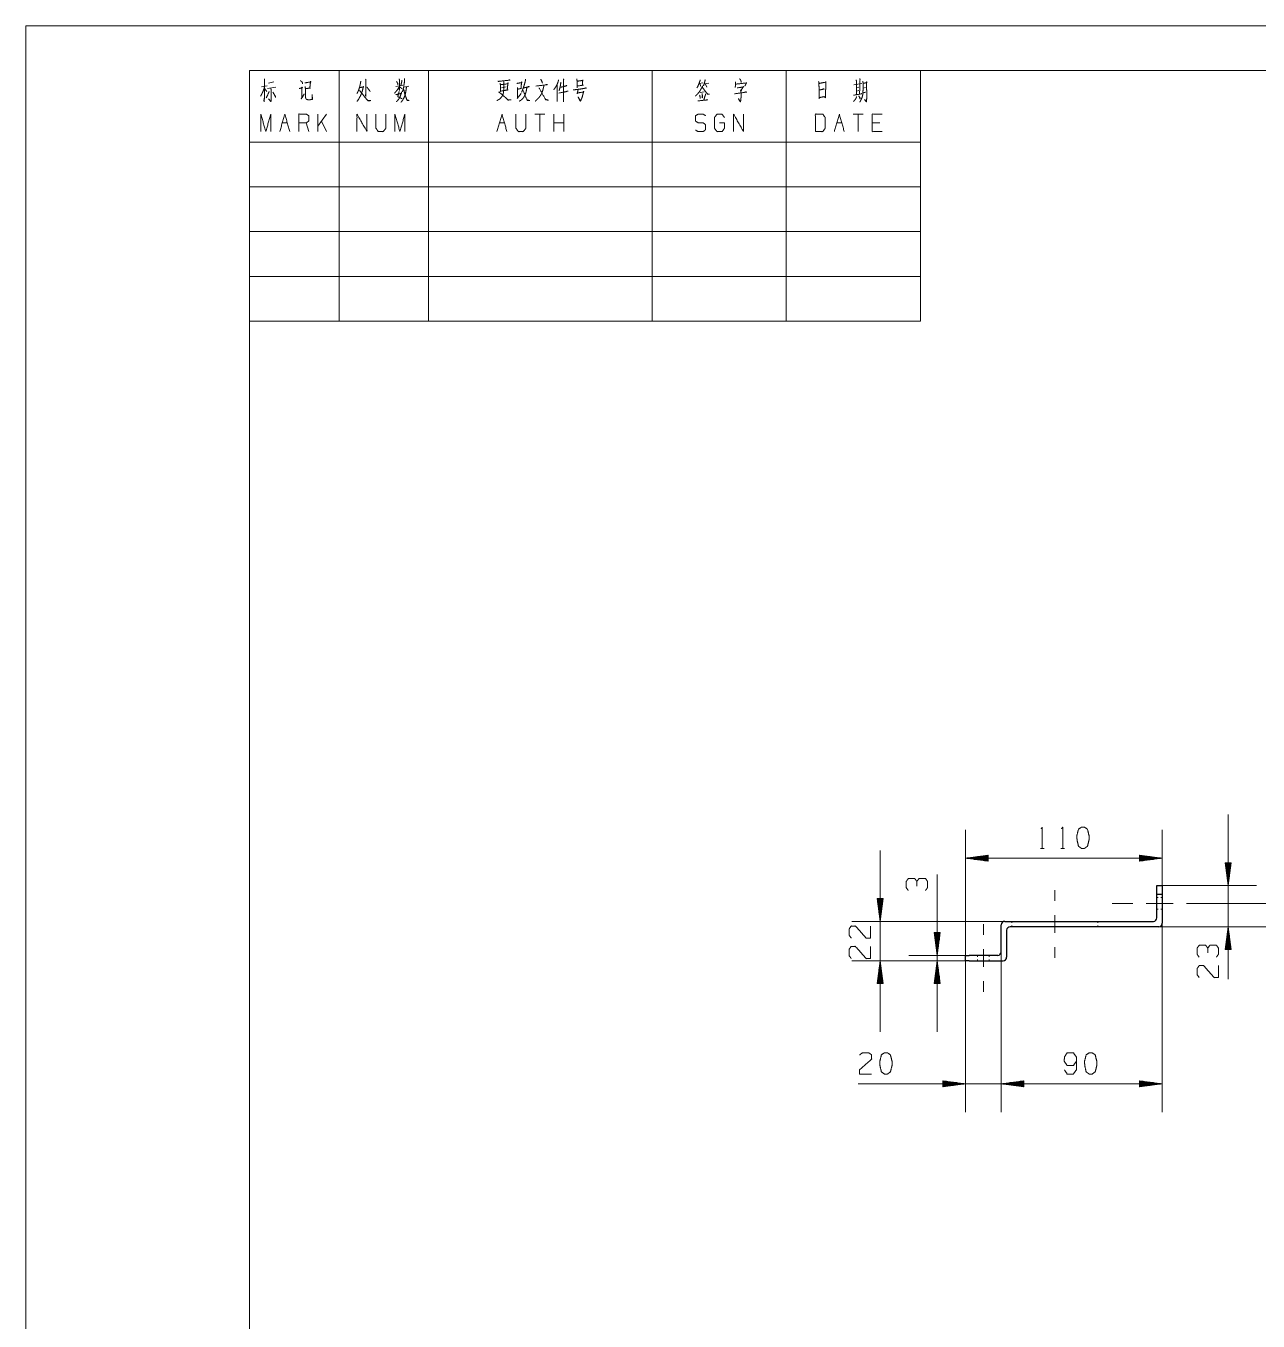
# Model space of a CAD drawing. Header units: millimetres. Extents: x 0 to 210, y 0 to 297.
# Drawn here: x 0 to 137.7, y 152.2 to 297 of the extents above; entities that cross this region are included whole.
import ezdxf

# ---------------------------------------------------------------- set-up
doc = ezdxf.new("R2010")
doc.units = ezdxf.units.MM
doc.layers.add('101', color=7, linetype='Continuous', true_color=0xffffff)

msp = doc.modelspace()

# ---------------------------------------------------------------- linework, layer by layer
at = {"layer": '101', "color": 133, "linetype": 'Continuous', "lineweight": 18}
for p, q in [((0, 297), (0, 0)), ((210, 297), (0, 297)), ((25, 292), (25, 5)), ((25, 292), (100, 292)), ((25, 292), (100, 292)), ((25, 292), (100, 292)), ((25, 292), (25, 264)), ((205, 292), (25, 292)), ((35, 292), (35, 264)), ((45, 292), (45, 264)), ((70, 292), (70, 264)), ((85, 292), (85, 264)), ((100, 292), (100, 264)), ((25, 284), (100, 284)), ((25, 279), (100, 279)), ((25, 274), (100, 274)), ((25, 269), (100, 269)), ((25, 264), (100, 264))]:
    msp.add_line(p, q, dxfattribs=at)
at = {"layer": '101', "color": 72, "linetype": 'Continuous', "lineweight": 18}
for p, q in [((26.34, 290.18), (26.96, 290.3)), ((26.7, 289.95), (26.92, 289.68)), ((26.99, 289.99), (27.95, 290.14)), ((27.13, 290.61), (27.71, 290.74)), ((41.34, 290.22), (42.13, 290.38)), ((42.25, 290.16), (42.79, 290.28)), ((53.17, 290.09), (53.7, 290.18)), ((75.25, 290.57), (75.67, 290.63)), ((75.35, 290.55), (75.45, 290.24)), ((75.83, 289.64), (75.37, 289.56)), ((75.82, 290.51), (76.35, 290.61)), ((75.98, 290.49), (76.11, 290.16)), ((92.56, 290.43), (93.43, 290.55)), ((92.84, 290.07), (93.11, 290.14)), ((92.86, 289.72), (93.09, 289.78)), ((93.6, 290.05), (93.85, 290.12)), ((54.91, 288.87), (55.37, 289.43)), ((32.63, 285.18), (32.63, 287.14)), ((33.59, 287.14), (32.63, 285.78)), ((58.02, 287.14), (56.9, 287.14)), ((57.46, 287.14), (57.46, 285.18)), ((59.02, 285.18), (59.02, 287.14)), ((60.14, 285.18), (60.14, 287.14)), ((93.6, 287.14), (92.49, 287.14)), ((93.05, 287.14), (93.05, 285.18)), ((28.66, 286.17), (29.22, 286.17)), ((31.62, 285.18), (31.34, 286.17)), ((33.59, 285.18), (33.04, 286.36)), ((52.94, 286.17), (53.49, 286.17)), ((60.14, 286.17), (59.02, 286.17)), ((90.65, 286.17), (91.2, 286.17)), ((95.45, 286.17), (94.61, 286.17)), ((113.41, 205.05), (113.83, 205.05)), ((115.68, 205.05), (116.11, 205.05))]:
    msp.add_line(p, q, dxfattribs=at)
at = {"layer": '101', "color": 22, "linetype": 'Continuous', "lineweight": 18}
for p, q in [((134.4, 208.84), (134.4, 190.45)), ((105.03, 193.1), (105.03, 207.14)), ((127.03, 200.9), (127.03, 207.14)), ((95.49, 184.56), (95.49, 204.84)), ((107.57, 204.3), (105.03, 203.96)), ((107.57, 204.19), (106.76, 204.19)), ((107.57, 204.24), (107.15, 204.24)), ((107.57, 204.29), (107.53, 204.29)), ((107.57, 204.29), (107.53, 204.29)), ((107.57, 203.63), (107.57, 204.3)), ((127.03, 203.96), (124.49, 204.3)), ((124.49, 204.3), (124.49, 203.63)), ((124.49, 204.29), (124.52, 204.29)), ((124.49, 204.29), (124.52, 204.29)), ((124.49, 204.24), (124.9, 204.24)), ((124.49, 204.19), (125.29, 204.19)), ((105.03, 203.96), (107.57, 203.63)), ((127.03, 203.96), (105.03, 203.96)), ((107.57, 203.99), (105.22, 203.99)), ((107.57, 203.94), (105.22, 203.94)), ((107.57, 204.04), (105.61, 204.04)), ((107.57, 203.89), (105.61, 203.89)), ((107.57, 204.09), (105.99, 204.09)), ((107.57, 203.83), (105.99, 203.83)), ((107.57, 204.14), (106.38, 204.14)), ((107.57, 203.78), (106.38, 203.78)), ((107.57, 203.73), (106.76, 203.73)), ((107.57, 203.68), (107.15, 203.68)), ((107.57, 203.63), (107.53, 203.63)), ((107.57, 203.63), (107.53, 203.63)), ((124.49, 204.14), (125.68, 204.14)), ((124.49, 204.09), (126.06, 204.09)), ((124.49, 204.04), (126.45, 204.04)), ((124.49, 203.99), (126.83, 203.99)), ((124.49, 203.63), (127.03, 203.96)), ((124.49, 203.94), (126.83, 203.94)), ((124.49, 203.89), (126.45, 203.89)), ((124.49, 203.83), (126.06, 203.83)), ((124.49, 203.78), (125.68, 203.78)), ((124.49, 203.73), (125.29, 203.73)), ((124.49, 203.68), (124.9, 203.68)), ((124.49, 203.63), (124.52, 203.63)), ((124.49, 203.63), (124.52, 203.63)), ((134.07, 203.44), (134.07, 203.41)), ((134.07, 203.44), (134.4, 200.9)), ((134.74, 203.44), (134.07, 203.44)), ((134.07, 203.44), (134.07, 203.41)), ((134.12, 203.44), (134.12, 203.02)), ((134.17, 203.44), (134.17, 202.64)), ((134.22, 203.44), (134.22, 202.25)), ((134.28, 203.44), (134.28, 201.87)), ((134.33, 203.44), (134.33, 201.48)), ((134.38, 203.44), (134.38, 201.09)), ((134.4, 200.9), (134.74, 203.44)), ((134.43, 203.44), (134.43, 201.09)), ((134.48, 203.44), (134.48, 201.48)), ((134.53, 203.44), (134.53, 201.87)), ((134.58, 203.44), (134.58, 202.25)), ((134.63, 203.44), (134.63, 202.64)), ((134.68, 203.44), (134.68, 203.02)), ((134.73, 203.44), (134.73, 203.41)), ((134.73, 203.44), (134.73, 203.41)), ((101.88, 184.56), (101.88, 202.14)), ((127.03, 200.9), (137.58, 200.9)), ((95.82, 199.44), (95.15, 199.44)), ((95.15, 199.44), (95.49, 196.9)), ((95.16, 199.44), (95.16, 199.41)), ((95.16, 199.44), (95.16, 199.41)), ((95.21, 199.44), (95.21, 199.02)), ((95.26, 199.44), (95.26, 198.64)), ((95.31, 199.44), (95.31, 198.25)), ((95.36, 199.44), (95.36, 197.87)), ((95.41, 199.44), (95.41, 197.48)), ((95.46, 199.44), (95.46, 197.09)), ((95.49, 196.9), (95.82, 199.44)), ((95.51, 199.44), (95.51, 197.09)), ((95.56, 199.44), (95.56, 197.48)), ((95.62, 199.44), (95.62, 197.87)), ((95.67, 199.44), (95.67, 198.25)), ((95.72, 199.44), (95.72, 198.64)), ((95.77, 199.44), (95.77, 199.02)), ((95.82, 199.44), (95.82, 199.41)), ((95.82, 199.44), (95.82, 199.41)), ((132.03, 198.9), (144.59, 198.9)), ((109.43, 196.9), (92.31, 196.9)), ((102.21, 195.64), (101.54, 195.64)), ((101.54, 195.64), (101.88, 193.1)), ((101.55, 195.64), (101.55, 195.61)), ((101.55, 195.64), (101.55, 195.61)), ((101.6, 195.64), (101.6, 195.22)), ((101.65, 195.64), (101.65, 194.84)), ((101.7, 195.64), (101.7, 194.45)), ((101.75, 195.64), (101.75, 194.07)), ((101.8, 195.64), (101.8, 193.68)), ((101.85, 195.64), (101.85, 193.29)), ((101.88, 193.1), (102.21, 195.64)), ((101.9, 195.64), (101.9, 193.29)), ((101.95, 195.64), (101.95, 193.68)), ((102, 195.64), (102, 194.07)), ((102.06, 195.64), (102.06, 194.45)), ((102.11, 195.64), (102.11, 194.84)), ((102.16, 195.64), (102.16, 195.22)), ((102.21, 195.64), (102.21, 195.61)), ((102.21, 195.64), (102.21, 195.61)), ((126.63, 196.3), (144.59, 196.3)), ((126.63, 196.3), (137.58, 196.3)), ((127.03, 196.7), (127.03, 175.56)), ((134.4, 196.3), (134.07, 193.76)), ((134.33, 193.76), (134.33, 195.72)), ((134.38, 193.76), (134.38, 196.11)), ((134.74, 193.76), (134.4, 196.3)), ((134.43, 193.76), (134.43, 196.11)), ((134.48, 193.76), (134.48, 195.72)), ((134.12, 193.76), (134.12, 194.18)), ((134.17, 193.76), (134.17, 194.56)), ((134.22, 193.76), (134.22, 194.95)), ((134.28, 193.76), (134.28, 195.34)), ((134.53, 193.76), (134.53, 195.34)), ((134.58, 193.76), (134.58, 194.95)), ((134.63, 193.76), (134.63, 194.56)), ((134.68, 193.76), (134.68, 194.18)), ((105.43, 193.1), (98.7, 193.1)), ((109.03, 193.5), (109.03, 175.56)), ((109.03, 193.5), (109.03, 175.56)), ((134.07, 193.76), (134.07, 193.79)), ((134.07, 193.76), (134.07, 193.79)), ((134.07, 193.76), (134.74, 193.76)), ((134.73, 193.76), (134.73, 193.79)), ((134.73, 193.76), (134.73, 193.79)), ((106.38, 192.5), (92.31, 192.5)), ((95.49, 192.5), (95.15, 189.96)), ((95.31, 189.96), (95.31, 191.15)), ((95.36, 189.96), (95.36, 191.54)), ((95.41, 189.96), (95.41, 191.92)), ((95.46, 189.96), (95.46, 192.31)), ((95.82, 189.96), (95.49, 192.5)), ((95.51, 189.96), (95.51, 192.31)), ((95.56, 189.96), (95.56, 191.92)), ((95.62, 189.96), (95.62, 191.54)), ((95.67, 189.96), (95.67, 191.15)), ((105.43, 192.5), (98.7, 192.5)), ((101.88, 192.5), (101.54, 189.96)), ((101.7, 189.96), (101.7, 191.15)), ((101.75, 189.96), (101.75, 191.54)), ((101.8, 189.96), (101.8, 191.92)), ((101.85, 189.96), (101.85, 192.31)), ((102.21, 189.96), (101.88, 192.5)), ((101.9, 189.96), (101.9, 192.31)), ((101.95, 189.96), (101.95, 191.92)), ((102, 189.96), (102, 191.54)), ((102.06, 189.96), (102.06, 191.15)), ((105.03, 192.5), (105.03, 175.56)), ((95.15, 189.96), (95.82, 189.96)), ((95.16, 189.96), (95.16, 189.99)), ((95.16, 189.96), (95.16, 189.99)), ((95.21, 189.96), (95.21, 190.38)), ((95.26, 189.96), (95.26, 190.76)), ((95.72, 189.96), (95.72, 190.76)), ((95.77, 189.96), (95.77, 190.38)), ((95.82, 189.96), (95.82, 189.99)), ((95.82, 189.96), (95.82, 189.99)), ((101.54, 189.96), (102.21, 189.96)), ((101.55, 189.96), (101.55, 189.99)), ((101.55, 189.96), (101.55, 189.99)), ((101.6, 189.96), (101.6, 190.38)), ((101.65, 189.96), (101.65, 190.76)), ((102.11, 189.96), (102.11, 190.76)), ((102.16, 189.96), (102.16, 190.38)), ((102.21, 189.96), (102.21, 189.99)), ((102.21, 189.96), (102.21, 189.99)), ((93.02, 178.74), (116.96, 178.74)), ((105.03, 178.74), (102.49, 179.07)), ((102.49, 179.07), (102.49, 178.4)), ((102.49, 179.07), (102.52, 179.07)), ((102.49, 179.07), (102.52, 179.07)), ((102.49, 179.02), (102.9, 179.02)), ((102.49, 178.97), (103.29, 178.97)), ((102.49, 178.92), (103.68, 178.92)), ((102.49, 178.87), (104.06, 178.87)), ((102.49, 178.81), (104.45, 178.81)), ((102.49, 178.76), (104.83, 178.76)), ((102.49, 178.4), (105.03, 178.74)), ((102.49, 178.71), (104.83, 178.71)), ((102.49, 178.66), (104.45, 178.66)), ((102.49, 178.61), (104.06, 178.61)), ((102.49, 178.56), (103.68, 178.56)), ((102.49, 178.51), (103.29, 178.51)), ((102.49, 178.46), (102.9, 178.46)), ((102.49, 178.41), (102.52, 178.41)), ((102.49, 178.41), (102.52, 178.41)), ((111.57, 179.07), (109.03, 178.74)), ((111.57, 179.07), (109.03, 178.74)), ((109.03, 178.74), (111.57, 178.4)), ((109.03, 178.74), (111.57, 178.4)), ((109.03, 178.74), (127.03, 178.74)), ((111.57, 178.76), (109.22, 178.76)), ((111.57, 178.76), (109.22, 178.76)), ((111.57, 178.71), (109.22, 178.71)), ((111.57, 178.71), (109.22, 178.71)), ((111.57, 178.81), (109.61, 178.81)), ((111.57, 178.81), (109.61, 178.81)), ((111.57, 178.66), (109.61, 178.66)), ((111.57, 178.66), (109.61, 178.66)), ((111.57, 178.87), (109.99, 178.87)), ((111.57, 178.87), (109.99, 178.87)), ((111.57, 178.61), (109.99, 178.61)), ((111.57, 178.61), (109.99, 178.61)), ((111.57, 178.92), (110.38, 178.92)), ((111.57, 178.92), (110.38, 178.92)), ((111.57, 178.56), (110.38, 178.56)), ((111.57, 178.56), (110.38, 178.56)), ((111.57, 178.97), (110.76, 178.97)), ((111.57, 178.97), (110.76, 178.97)), ((111.57, 178.51), (110.76, 178.51)), ((111.57, 178.51), (110.76, 178.51)), ((111.57, 179.02), (111.15, 179.02)), ((111.57, 179.02), (111.15, 179.02)), ((111.57, 178.46), (111.15, 178.46)), ((111.57, 178.46), (111.15, 178.46)), ((111.57, 179.07), (111.53, 179.07)), ((111.57, 179.07), (111.53, 179.07)), ((111.57, 179.07), (111.53, 179.07)), ((111.57, 179.07), (111.53, 179.07)), ((111.57, 178.41), (111.53, 178.41)), ((111.57, 178.41), (111.53, 178.41)), ((111.57, 178.41), (111.53, 178.41)), ((111.57, 178.41), (111.53, 178.41)), ((111.57, 178.4), (111.57, 179.07)), ((111.57, 178.4), (111.57, 179.07)), ((124.49, 179.07), (124.52, 179.07)), ((124.49, 179.07), (124.49, 178.4)), ((127.03, 178.74), (124.49, 179.07)), ((124.49, 179.07), (124.52, 179.07)), ((124.49, 179.02), (124.9, 179.02)), ((124.49, 178.97), (125.29, 178.97)), ((124.49, 178.92), (125.68, 178.92)), ((124.49, 178.87), (126.06, 178.87)), ((124.49, 178.81), (126.45, 178.81)), ((124.49, 178.76), (126.83, 178.76)), ((124.49, 178.4), (127.03, 178.74)), ((124.49, 178.71), (126.83, 178.71)), ((124.49, 178.66), (126.45, 178.66)), ((124.49, 178.61), (126.06, 178.61)), ((124.49, 178.56), (125.68, 178.56)), ((124.49, 178.51), (125.29, 178.51)), ((124.49, 178.46), (124.9, 178.46)), ((124.49, 178.41), (124.52, 178.41)), ((124.49, 178.41), (124.52, 178.41))]:
    msp.add_line(p, q, dxfattribs=at)
at = {"layer": '101', "color": 151, "linetype": 'Continuous', "lineweight": 18}
for p, q in [((115.03, 200.38), (115.03, 199.19)), ((123.73, 198.9), (121.43, 198.9)), ((132.03, 198.9), (129.73, 198.9)), ((107.03, 196.58), (107.03, 195.39)), ((115.03, 194.01), (115.03, 192.83)), ((107.03, 190.21), (107.03, 189.03))]:
    msp.add_line(p, q, dxfattribs=at)
at = {"layer": '101', "color": 35, "linetype": 'Continuous', "lineweight": 18}
for p, q in [((115.03, 200.38), (115.03, 199.19)), ((115.03, 194.01), (115.03, 192.83))]:
    msp.add_line(p, q, dxfattribs=at)
at = {"layer": '101', "color": 252, "linetype": 'Continuous', "lineweight": 25}
for p, q in [((126.43, 200.9), (127.03, 200.9)), ((126.43, 199.9), (126.43, 200.9)), ((126.43, 197.3), (126.43, 199.9)), ((127.03, 199.9), (126.43, 199.9)), ((127.03, 200.9), (127.03, 199.9)), ((127.03, 199.9), (127.03, 196.7)), ((109.03, 193.5), (109.03, 196.5)), ((109.43, 196.9), (126.03, 196.9)), ((109.63, 195.9), (109.63, 192.9)), ((126.63, 196.3), (110.03, 196.3)), ((105.03, 192.5), (105.03, 193.1)), ((108.63, 193.1), (105.43, 193.1)), ((105.43, 192.5), (109.23, 192.5))]:
    msp.add_line(p, q, dxfattribs=at)
at = {"layer": '101', "color": 53, "linetype": 'Continuous', "lineweight": 18}
for p, q in [((126.58, 199.55), (126.43, 199.55)), ((127.03, 199.55), (126.88, 199.55)), ((126.43, 198.25), (126.58, 198.25)), ((126.88, 198.25), (127.03, 198.25)), ((110.23, 196.9), (110.23, 196.75)), ((110.23, 196.45), (110.23, 196.3)), ((119.83, 196.75), (119.83, 196.9)), ((119.83, 196.3), (119.83, 196.45)), ((106.38, 193.1), (106.38, 192.95)), ((106.38, 192.65), (106.38, 192.5)), ((107.68, 192.95), (107.68, 193.1)), ((107.68, 192.5), (107.68, 192.65))]:
    msp.add_line(p, q, dxfattribs=at)
at = {"layer": '101', "color": 252, "linetype": 'Continuous', "lineweight": 25}
for centre, start, end in [((126.03, 197.3), 270, 0), ((109.43, 196.5), 90, 180), ((110.03, 195.9), 90, 180), ((126.63, 196.7), 270, 0), ((108.63, 193.5), 270, 0), ((109.23, 192.9), 270, 0)]:
    msp.add_arc(centre, 0.4, start, end, dxfattribs=at)
at = {"layer": '101', "color": 72, "linetype": 'Continuous', "lineweight": 18}
for points, knots in [([(26.67, 291.07), (26.66, 288.89), (26.63, 288.5), (26.61, 288.71), (26.64, 288.94)], [0, 0, 0.723303, 0.854546, 0.923601, 1, 1]), ([(37.97, 291.05), (38.02, 290.94), (38, 290.84), (37.99, 289.12), (37.97, 289.23), (38, 289.45)], [0, 0, 0.049543, 0.095606, 0.852767, 0.898838, 1, 1]), ([(41.73, 291.07), (41.76, 290.92), (41.76, 289.78), (41.73, 289.93), (41.76, 290.05)], [0, 0, 0.094654, 0.823636, 0.91829, 1, 1]), ([(42.33, 291.11), (42.33, 290.98), (42.32, 290.76), (42.27, 290.47), (42.23, 290.16), (42.17, 289.91), (42.1, 289.68), (42.08, 289.62)], [0, 0, 0.081852, 0.232243, 0.425429, 0.63211, 0.800313, 0.957953, 1, 1]), ([(55.85, 291.05), (55.82, 290.8), (55.73, 290.47), (55.62, 290.12), (55.53, 289.89), (55.47, 289.72), (55.41, 289.58)], [0, 0, 0.162457, 0.385014, 0.625897, 0.784413, 0.898493, 1, 1]), ([(57.56, 291.03), (57.66, 290.84), (57.71, 290.72), (57.74, 290.59)], [0, 0, 0.450481, 0.729637, 1, 1]), ([(60.08, 291.07), (60.12, 290.98), (60.09, 291.03), (60.11, 288.54), (60.09, 288.73), (60.11, 289.04)], [0, 0, 0.029975, 0.04619, 0.840789, 0.900562, 1, 1]), ([(61.57, 291.07), (61.63, 290.82), (61.63, 290.09), (61.63, 290.28), (62.33, 290.38), (62.21, 290.38), (62.24, 290.9), (62.26, 290.98), (62.29, 290.92), (62.19, 290.9), (61.63, 290.82)], [0, 0, 0.076614, 0.294117, 0.350048, 0.563214, 0.598361, 0.753971, 0.779215, 0.799829, 0.831205, 1, 1]), ([(79.78, 291.09), (79.89, 290.96), (79.93, 290.86), (79.96, 290.69)], [0, 0, 0.364604, 0.619196, 1, 1]), ([(93.21, 291.11), (93.24, 290.98), (93.19, 289.37)], [0, 0, 0.073211, 1, 1]), ([(26.67, 290.16), (26.6, 289.91), (26.48, 289.62), (26.35, 289.35), (26.23, 289.14)], [0, 0, 0.233514, 0.515368, 0.78555, 1, 1]), ([(27.18, 289.66), (27.17, 289.58), (26.86, 288.96)], [0, 0, 0.108202, 1, 1]), ([(27.37, 289.99), (27.42, 289.87), (27.42, 288.83), (27.4, 288.6), (27.39, 288.52), (27.11, 288.85), (27.39, 288.56)], [0, 0, 0.056947, 0.504404, 0.603051, 0.639405, 0.826366, 1, 1]), ([(27.61, 289.58), (27.87, 289.16), (27.92, 289), (27.81, 289.27)], [0, 0, 0.516563, 0.696901, 1, 1]), ([(30.53, 289.99), (30.92, 290.09), (30.86, 290.16), (30.83, 288.96), (30.77, 288.83), (31.12, 289.41)], [0, 0, 0.158008, 0.19221, 0.673433, 0.728446, 1, 1]), ([(30.7, 290.88), (30.87, 290.72), (30.92, 290.63), (30.92, 290.53), (30.9, 290.67)], [0, 0, 0.413146, 0.573572, 0.750721, 1, 1]), ([(31.19, 290.63), (31.87, 290.74), (31.82, 290.8), (31.73, 290.05), (31.82, 290.05), (31.25, 289.99)], [0, 0, 0.313958, 0.349012, 0.694882, 0.735357, 1, 1]), ([(31.22, 290.22), (31.25, 289.91), (31.25, 289.2), (31.27, 288.98), (31.3, 288.87), (31.34, 288.81), (31.41, 288.77), (31.53, 288.75), (31.66, 288.73), (32.03, 288.79), (32, 289.33), (32, 288.79)], [0, 0, 0.097093, 0.316208, 0.387239, 0.42073, 0.444406, 0.470581, 0.507596, 0.549105, 0.664641, 0.832445, 1, 1]), ([(37.43, 290.84), (37.42, 290.72), (37.34, 290.3), (37.26, 290.01), (37.18, 289.8), (37.09, 289.6), (37.01, 289.43)], [0, 0, 0.084498, 0.36853, 0.573114, 0.721457, 0.873368, 1, 1]), ([(37.28, 290.09), (37.75, 290.18), (37.71, 290.22), (37.68, 290.03), (37.62, 289.76), (37.56, 289.6), (37.48, 289.37), (37.4, 289.18), (37.28, 288.98), (37.2, 288.81), (37.02, 288.56)], [0, 0, 0.202443, 0.228131, 0.308408, 0.425631, 0.500403, 0.604281, 0.689483, 0.790714, 0.870506, 1, 1]), ([(37.28, 289.8), (38.22, 288.62), (38.56, 288.65), (38.54, 288.65), (38.24, 288.67), (38.08, 288.81)], [0, 0, 0.632183, 0.773704, 0.779845, 0.909108, 1, 1]), ([(38.1, 290.16), (38.13, 290.14), (38.4, 289.8), (38.47, 289.68)], [0, 0, 0.059448, 0.761031, 1, 1]), ([(41.75, 290.24), (41.62, 290.01), (41.48, 289.8), (41.35, 289.64), (41.22, 289.49)], [0, 0, 0.287221, 0.555142, 0.786181, 1, 1]), ([(41.34, 289.31), (41.97, 289.45), (41.98, 289.64), (41.98, 289.56), (41.91, 289.31), (41.81, 289.04), (41.7, 288.83), (41.59, 288.71), (41.48, 288.58), (41.41, 288.52)], [0, 0, 0.30447, 0.39258, 0.431622, 0.553714, 0.689469, 0.798362, 0.878841, 0.954752, 1, 1]), ([(41.43, 290.8), (41.56, 290.57), (41.59, 290.43)], [0, 0, 0.640221, 1, 1]), ([(41.72, 289.66), (41.56, 289.08), (41.66, 289.04), (41.78, 289), (41.89, 288.94), (42.04, 288.85)], [0, 0, 0.5291, 0.62629, 0.735524, 0.852093, 1, 1]), ([(41.76, 290.2), (41.94, 290.07), (42.03, 289.97)], [0, 0, 0.613122, 1, 1]), ([(42.03, 290.92), (42.03, 290.82), (41.91, 290.34)], [0, 0, 0.174301, 1, 1]), ([(42.54, 290.16), (42.49, 289.8), (42.45, 289.56), (42.41, 289.35), (42.35, 289.16), (42.23, 288.91), (42.13, 288.73), (42.01, 288.56), (41.92, 288.48)], [0, 0, 0.19438, 0.332636, 0.448614, 0.555649, 0.70616, 0.822692, 0.933847, 1, 1]), ([(42.22, 289.89), (42.25, 289.85), (42.39, 289.27), (42.49, 289), (42.6, 288.71), (42.63, 288.65), (42.85, 288.67), (42.63, 288.69), (42.55, 288.81)], [0, 0, 0.026721, 0.341749, 0.493483, 0.655465, 0.691641, 0.80784, 0.924039, 1, 1]), ([(53.44, 290.84), (53.42, 290.18), (53.41, 289.85), (53.39, 289.66), (53.38, 289.56), (53.36, 289.43), (53.32, 289.31), (53.27, 289.2), (53.14, 289.02), (53, 288.85), (52.79, 288.73), (52.69, 288.67), (52.65, 288.65)], [0, 0, 0.263783, 0.395771, 0.470171, 0.511786, 0.56157, 0.614019, 0.658777, 0.749614, 0.837596, 0.932985, 0.980677, 1, 1]), ([(52.76, 290.82), (52.82, 290.78), (52.85, 290.8), (54.11, 290.94), (54.07, 290.96), (53.92, 290.92)], [0, 0, 0.045522, 0.068286, 0.872626, 0.90344, 1, 1]), ([(52.82, 289.6), (52.89, 289.6), (53.17, 289.37), (53.41, 289.16), (53.63, 288.98), (53.9, 288.71), (54.23, 288.75), (53.92, 288.71), (53.82, 288.79)], [0, 0, 0.033467, 0.197839, 0.340788, 0.472468, 0.649452, 0.797921, 0.939753, 1, 1]), ([(53, 290.59), (53.04, 290.41), (53.04, 289.66), (53.03, 289.7), (53.89, 289.85), (53.8, 289.85), (53.89, 290.63), (53.92, 290.57), (53.87, 290.53), (53.04, 290.43)], [0, 0, 0.051663, 0.252803, 0.264656, 0.500971, 0.524672, 0.738301, 0.756829, 0.773117, 1, 1]), ([(54.88, 290.57), (55.47, 290.67), (55.41, 290.74), (55.34, 290.01), (55.41, 290.01), (54.97, 289.93), (54.94, 290.12), (54.97, 289.89), (54.96, 288.96)], [0, 0, 0.181366, 0.207406, 0.429567, 0.451891, 0.588199, 0.645735, 0.715777, 1, 1]), ([(55.98, 290.12), (55.98, 289.99), (55.92, 289.66), (55.86, 289.47), (55.81, 289.31), (55.73, 289.16), (55.65, 289.02), (55.54, 288.87), (55.31, 288.67), (55.13, 288.58)], [0, 0, 0.067236, 0.249298, 0.354996, 0.450079, 0.537949, 0.629663, 0.725721, 0.894899, 1, 1]), ([(55.54, 289.8), (55.59, 289.78), (56.04, 288.67), (56.32, 288.65), (56.06, 288.71), (55.98, 288.83)], [0, 0, 0.024909, 0.644018, 0.787117, 0.926016, 1, 1]), ([(55.62, 290.07), (56.27, 290.2), (56.2, 290.22), (56.08, 290.18)], [0, 0, 0.769962, 0.857327, 1, 1]), ([(57.88, 290.32), (57.88, 290.2), (57.81, 289.91), (57.74, 289.68), (57.65, 289.43), (57.52, 289.23), (57.5, 289.18), (57.42, 289.08), (57.31, 288.94), (57.18, 288.81), (57.06, 288.69), (56.93, 288.58)], [0, 0, 0.060656, 0.206644, 0.323463, 0.452143, 0.571976, 0.593424, 0.659716, 0.74639, 0.834816, 0.918178, 1, 1]), ([(57.02, 290.28), (58.29, 290.43), (58.21, 290.45), (58.12, 290.41)], [0, 0, 0.872478, 0.933903, 1, 1]), ([(57.34, 290.05), (57.4, 290.01), (58.1, 288.75), (58.43, 288.69), (58.12, 288.77), (58.02, 288.89)], [0, 0, 0.030854, 0.652647, 0.79375, 0.930716, 1, 1]), ([(59.55, 290.98), (59.48, 290.72), (59.38, 290.47), (59.26, 290.24), (59.14, 290.05), (59, 289.85)], [0, 0, 0.21836, 0.428744, 0.629221, 0.801494, 1, 1]), ([(59.38, 290.41), (59.39, 289.16), (59.39, 288.56), (59.38, 288.69), (59.39, 288.91)], [0, 0, 0.565717, 0.839123, 0.896086, 1, 1]), ([(59.57, 289.49), (60.61, 289.7), (60.53, 289.72), (60.4, 289.66)], [0, 0, 0.826976, 0.886334, 1, 1]), ([(59.8, 290.72), (59.76, 290.38), (59.7, 290.09), (59.64, 289.89), (59.6, 289.76)], [0, 0, 0.34211, 0.644851, 0.86512, 1, 1]), ([(59.8, 290.14), (60.47, 290.32), (60.4, 290.32), (60.28, 290.26)], [0, 0, 0.772509, 0.853435, 1, 1]), ([(61.18, 289.87), (61.37, 289.87), (61.75, 289.91), (62.68, 290.05), (62.58, 290.07), (62.43, 290.03)], [0, 0, 0.10704, 0.322386, 0.855626, 0.914427, 1, 1]), ([(61.73, 289.91), (61.63, 289.41), (61.6, 289.49), (62.38, 289.62), (62.33, 289.7), (62.33, 289.62), (62.24, 289.27), (62.19, 289.04), (62.11, 288.85), (62.05, 288.71), (62.01, 288.6), (61.98, 288.58), (61.72, 289.06), (62, 288.62)], [0, 0, 0.13637, 0.159981, 0.371157, 0.396349, 0.418604, 0.516111, 0.579311, 0.63312, 0.675133, 0.705357, 0.714996, 0.861275, 1, 1]), ([(75.64, 290.3), (75.63, 290.2), (75.39, 289.83), (75.38, 289.78), (75.26, 289.6), (75.06, 289.37), (74.85, 289.16)], [0, 0, 0.074337, 0.387309, 0.418539, 0.575027, 0.79286, 1, 1]), ([(75.37, 290.98), (75.35, 290.84), (75.23, 290.53), (75.13, 290.28), (75.01, 290.07)], [0, 0, 0.148006, 0.485257, 0.758321, 1, 1]), ([(75.61, 290.16), (76.2, 289.37), (76.43, 289.37), (76.2, 289.39), (76.08, 289.54)], [0, 0, 0.599324, 0.742451, 0.886135, 1, 1]), ([(75.91, 290.98), (75.92, 290.88), (75.75, 290.3)], [0, 0, 0.147218, 1, 1]), ([(79.2, 289.41), (80.57, 289.6), (80.49, 289.62), (80.28, 289.56)], [0, 0, 0.820202, 0.873508, 1, 1]), ([(79.34, 290.74), (79.34, 290.51), (79.33, 290.34), (79.3, 290.22), (79.27, 290.12)], [0, 0, 0.361949, 0.626223, 0.829034, 1, 1]), ([(79.34, 290.49), (80.57, 290.63), (80.56, 290.67), (80.37, 290.26)], [0, 0, 0.712481, 0.737756, 1, 1]), ([(79.49, 290.07), (80.25, 290.18), (80.21, 290.24), (79.92, 289.72)], [0, 0, 0.533866, 0.586729, 1, 1]), ([(79.87, 289.87), (79.9, 289.76), (79.93, 289.64), (79.94, 289.43), (79.94, 289), (79.93, 288.85), (79.9, 288.65), (79.86, 288.52), (79.64, 288.87), (79.87, 288.56)], [0, 0, 0.049623, 0.1085, 0.204239, 0.404798, 0.471991, 0.568442, 0.629223, 0.820578, 1, 1]), ([(88.61, 290.8), (88.64, 290.59), (88.66, 290.14), (88.67, 289.66), (88.67, 289.6), (88.67, 288.83), (88.67, 288.98), (89.24, 289.1), (89.36, 288.96), (89.39, 289.14), (89.39, 289.39), (89.4, 289.87), (89.42, 290.36), (89.42, 290.78), (89.43, 290.72), (88.66, 290.57)], [0, 0, 0.037589, 0.119519, 0.205166, 0.216331, 0.354043, 0.380097, 0.485125, 0.518622, 0.552532, 0.597196, 0.682843, 0.77221, 0.846648, 0.858119, 1, 1]), ([(88.67, 289.83), (89.24, 289.95), (89.18, 289.97), (89.05, 289.89)], [0, 0, 0.728512, 0.805958, 1, 1]), ([(92.8, 290.98), (92.83, 290.86), (92.83, 289.31)], [0, 0, 0.075954, 1, 1]), ([(93.55, 290.82), (93.59, 290.59), (93.59, 290.14), (93.57, 289.64), (93.55, 289.33), (93.47, 289), (93.38, 288.79), (93.22, 288.48)], [0, 0, 0.096217, 0.285187, 0.491418, 0.620825, 0.76157, 0.854869, 1, 1]), ([(93.57, 289.52), (93.6, 289.52), (93.84, 289.58)], [0, 0, 0.107799, 1, 1]), ([(93.59, 290.57), (94.03, 290.67), (93.98, 290.74), (93.98, 290.05), (94, 289.12), (93.98, 288.77), (93.97, 288.56), (93.95, 288.5), (93.74, 288.77), (93.94, 288.58)], [0, 0, 0.13308, 0.155522, 0.357051, 0.631901, 0.735808, 0.797028, 0.815849, 0.918301, 1, 1]), ([(75.12, 288.62), (76.23, 288.73), (76.16, 288.73), (75.99, 288.71)], [0, 0, 0.825897, 0.879998, 1, 1]), ([(75.31, 289.27), (75.38, 289), (75.38, 288.87), (75.37, 289.04)], [0, 0, 0.489807, 0.707975, 1, 1]), ([(75.58, 289.43), (75.64, 289.12), (75.61, 288.96), (75.61, 289.18)], [0, 0, 0.443891, 0.680119, 1, 1]), ([(75.95, 289.41), (75.95, 289.27), (75.77, 288.69)], [0, 0, 0.19307, 1, 1]), ([(92.52, 289.25), (93.43, 289.41), (93.38, 289.43), (93.33, 289.37)], [0, 0, 0.873246, 0.919206, 1, 1]), ([(92.86, 289.12), (92.84, 289.02), (92.73, 288.81), (92.62, 288.67), (92.52, 288.56)], [0, 0, 0.157085, 0.51447, 0.781154, 1, 1]), ([(93.09, 289.18), (93.25, 288.94), (93.25, 288.83), (93.19, 289.02)], [0, 0, 0.497679, 0.671694, 1, 1]), ([(26.26, 285.18), (26.26, 287.14), (26.82, 285.18), (27.37, 287.14), (27.37, 285.18)], [0, 0, 0.245192, 0.5, 0.754808, 1, 1]), ([(30.51, 285.18), (30.51, 287.14), (31.34, 287.14), (31.62, 286.96), (31.62, 286.36), (31.34, 286.17), (30.51, 286.17)], [0, 0, 0.400952, 0.571035, 0.639278, 0.761676, 0.829917, 1, 1]), ([(37.01, 285.18), (37.01, 287.14), (38.12, 285.18), (38.12, 287.14)], [0, 0, 0.317574, 0.682426, 1, 1]), ([(39.13, 287.14), (39.13, 285.57), (39.39, 285.18), (39.95, 285.18), (40.24, 285.57), (40.24, 287.14)], [0, 0, 0.337152, 0.438599, 0.557781, 0.662848, 1, 1]), ([(41.25, 285.18), (41.25, 287.14), (41.81, 285.18), (42.36, 287.14), (42.36, 285.18)], [0, 0, 0.245192, 0.5, 0.754808, 1, 1]), ([(54.78, 287.14), (54.78, 285.57), (55.05, 285.18), (55.6, 285.18), (55.89, 285.57), (55.89, 287.14)], [0, 0, 0.337152, 0.438599, 0.557781, 0.662848, 1, 1]), ([(74.85, 285.36), (75.13, 285.18), (75.7, 285.18), (75.98, 285.39), (75.98, 285.97), (75.7, 286.17), (75.15, 286.17), (74.85, 286.36), (74.85, 286.96), (75.15, 287.14), (75.7, 287.14), (75.98, 286.96)], [0, 0, 0.068035, 0.184054, 0.254521, 0.372333, 0.442799, 0.555843, 0.626367, 0.748393, 0.81892, 0.931964, 1, 1]), ([(77.55, 286.17), (78.1, 286.17), (78.1, 285.57), (77.82, 285.18), (77.25, 285.18), (76.97, 285.57), (76.97, 286.75), (77.27, 287.14), (77.81, 287.14), (78.09, 286.75)], [0, 0, 0.103295, 0.214797, 0.304261, 0.410274, 0.499739, 0.718892, 0.809956, 0.910533, 1, 1]), ([(79.11, 285.18), (79.11, 287.14), (80.22, 285.18), (80.22, 287.14)], [0, 0, 0.317574, 0.682426, 1, 1]), ([(88.25, 285.18), (89.07, 285.18), (89.36, 285.57), (89.36, 286.75), (89.07, 287.14), (88.25, 287.14), (88.25, 285.18)], [0, 0, 0.142133, 0.227159, 0.431787, 0.516817, 0.65895, 1, 1]), ([(90.37, 285.18), (90.93, 287.14), (91.48, 285.18)], [0, 0, 0.5, 1, 1]), ([(95.73, 285.18), (94.61, 285.18), (94.61, 287.14), (95.73, 287.14)], [0, 0, 0.265389, 0.734611, 1, 1]), ([(113.48, 207.23), (113.62, 207.43), (113.62, 205.05)], [0, 0, 0.093493, 1, 1]), ([(115.75, 207.23), (115.9, 207.43), (115.9, 205.05)], [0, 0, 0.093491, 1, 1]), ([(118.33, 205.05), (118.67, 205.3), (118.84, 206), (118.84, 206.48), (118.67, 207.2), (118.33, 207.43), (118, 207.43), (117.66, 207.2), (117.48, 206.48), (117.5, 206), (117.66, 205.3), (118, 205.05), (118.33, 205.05)], [0, 0, 0.067527, 0.18397, 0.260584, 0.380943, 0.446141, 0.500306, 0.565504, 0.685863, 0.76253, 0.878309, 0.945835, 1, 1]), ([(99.59, 201.36), (99.36, 201.7), (98.64, 201.7), (98.41, 201.36), (98.41, 200.67), (98.64, 200.34)], [0, 0, 0.153877, 0.429855, 0.583732, 0.846129, 1, 1]), ([(100.56, 200.35), (100.79, 200.67), (100.79, 201.36), (100.56, 201.7), (99.84, 201.7), (99.59, 201.36), (99.59, 200.85)], [0, 0, 0.124118, 0.343685, 0.472446, 0.703377, 0.836734, 1, 1]), ([(92.25, 195.04), (92.02, 195.35), (92.02, 196.04), (92.25, 196.38), (92.72, 196.38), (93.92, 195.02), (94.4, 195.04), (94.4, 196.38)], [0, 0, 0.069694, 0.192979, 0.265274, 0.350227, 0.67474, 0.759752, 1, 1]), ([(92.25, 192.76), (92.02, 193.08), (92.02, 193.77), (92.25, 194.1), (92.72, 194.1), (93.92, 192.74), (94.4, 192.76), (94.4, 194.1)], [0, 0, 0.069691, 0.192976, 0.265274, 0.350227, 0.67474, 0.759752, 1, 1]), ([(132.11, 193.91), (131.88, 194.24), (131.16, 194.24), (130.93, 193.91), (130.93, 193.22), (131.16, 192.88)], [0, 0, 0.153877, 0.429855, 0.583732, 0.846129, 1, 1]), ([(133.08, 192.9), (133.31, 193.22), (133.31, 193.91), (133.08, 194.24), (132.36, 194.24), (132.11, 193.91), (132.11, 193.4)], [0, 0, 0.124118, 0.343685, 0.472446, 0.703377, 0.836734, 1, 1]), ([(131.16, 190.62), (130.93, 190.94), (130.93, 191.63), (131.16, 191.97), (131.63, 191.97), (132.83, 190.61), (133.31, 190.62), (133.31, 191.97)], [0, 0, 0.069691, 0.192976, 0.265274, 0.350227, 0.67474, 0.759752, 1, 1]), ([(93.2, 181.98), (93.52, 182.21), (94.21, 182.21), (94.54, 181.98), (94.54, 181.51), (93.18, 180.31), (93.2, 179.83), (94.54, 179.83)], [0, 0, 0.069694, 0.19298, 0.265278, 0.350229, 0.674743, 0.759752, 1, 1]), ([(96.31, 179.83), (96.64, 180.08), (96.82, 180.78), (96.82, 181.26), (96.64, 181.98), (96.31, 182.21), (95.97, 182.21), (95.63, 181.98), (95.46, 181.26), (95.47, 180.78), (95.63, 180.08), (95.97, 179.83), (96.31, 179.83)], [0, 0, 0.067525, 0.183972, 0.260582, 0.380942, 0.446142, 0.500306, 0.565506, 0.685865, 0.762529, 0.878311, 0.945835, 1, 1]), ([(116.09, 180.31), (116.4, 179.83), (117.09, 179.83), (117.43, 180.31), (117.43, 181.73), (117.09, 182.21), (116.4, 182.21), (116.09, 181.73), (116.07, 181.26), (116.4, 180.78), (117.09, 180.78), (117.43, 181.26)], [0, 0, 0.076855, 0.169523, 0.247726, 0.439295, 0.517499, 0.610168, 0.687025, 0.750927, 0.82913, 0.921798, 1, 1]), ([(119.19, 179.83), (119.53, 180.08), (119.71, 180.78), (119.71, 181.26), (119.53, 181.98), (119.19, 182.21), (118.86, 182.21), (118.52, 181.98), (118.34, 181.26), (118.36, 180.78), (118.52, 180.08), (118.86, 179.83), (119.19, 179.83)], [0, 0, 0.067524, 0.183971, 0.260581, 0.38094, 0.44614, 0.500305, 0.565506, 0.685864, 0.762528, 0.87831, 0.945835, 1, 1])]:
    msp.add_open_spline(points, degree=1, knots=knots, dxfattribs=at)
for points in [[(28.38, 285.18), (28.94, 287.14), (29.5, 285.18)], [(52.66, 285.18), (53.22, 287.14), (53.77, 285.18)]]:
    msp.add_open_spline(points, degree=1, dxfattribs=at)
at = {"layer": '101', "color": 151, "linetype": 'Continuous', "lineweight": 18}
msp.add_open_spline([(128.23, 198.9), (126.73, 198.9), (125.23, 198.9)], degree=1, dxfattribs=at)
for points, knots in [([(115.03, 197.6), (115.03, 197.2), (115.03, 196), (115.03, 195.6)], [0, 0, 0.200989, 0.799011, 1, 1]), ([(107.03, 193.8), (107.03, 193.4), (107.03, 192.2), (107.03, 191.8)], [0, 0, 0.200989, 0.799021, 1, 1])]:
    msp.add_open_spline(points, degree=1, knots=knots, dxfattribs=at)
at = {"layer": '101', "color": 35, "linetype": 'Continuous', "lineweight": 18}
msp.add_open_spline([(115.03, 197.6), (115.03, 197.2), (115.03, 196), (115.03, 195.6)], degree=1, knots=[0, 0, 0.200989, 0.799011, 1, 1], dxfattribs=at)
at = {"layer": '101', "color": 252, "linetype": 'Continuous', "lineweight": 25}
for points in [[(105.03, 193.1), (105.43, 193.1)], [(105.43, 192.5), (105.03, 192.5)]]:
    msp.add_open_spline(points, degree=1, dxfattribs=at)

doc.saveas('drawing.dxf')
